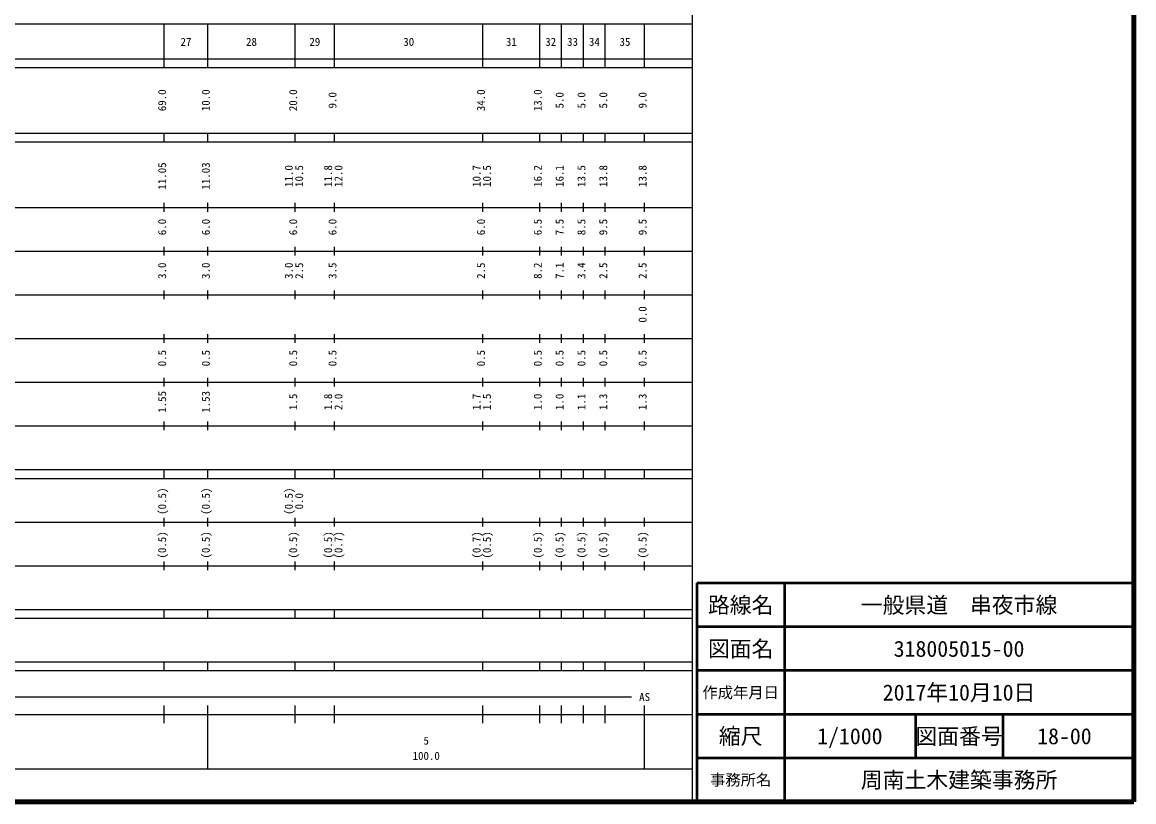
# Model space of a CAD drawing. Units: millimetres on the paper, enlarged 1000 times. Extents: x 40000 to 680000, y 20000 to 380000.
# Drawn here: x 425509 to 680000, y 20000 to 198357 of the extents above; entities that cross this region are included whole.
import ezdxf
from ezdxf.enums import TextEntityAlignment as Align

# ---------------------------------------------------------------- set-up
doc = ezdxf.new("R2010")
doc.units = ezdxf.units.MM
doc.header["$LTSCALE"] = 1000
for name, color, linetype, lineweight in [('M-TTL', 2, 'Continuous', 140), ('M-TTL-BAND', 7, 'Continuous', 25), ('M-TTL-FRAM', 2, 'Continuous', 50), ('M-TTL-LINE', 7, 'Continuous', 50)]:
    doc.layers.add(name, color=color, linetype=linetype, lineweight=lineweight)
doc.layers.add('M-TTL-TXT', color=7, linetype='Continuous')
doc.styles.add('ＭＳ ゴシック', font='')
doc.styles.get('ＭＳ ゴシック').set_extended_font_data('MS Gothic')

msp = doc.modelspace()

# ---------------------------------------------------------------- linework, layer by layer
at = {"layer": 'M-TTL'}
for p, q in [((680000, 20000), (680000, 380000)), ((40000, 20000), (680000, 20000))]:
    msp.add_line(p, q, dxfattribs=at)
at = {"layer": 'M-TTL-BAND'}
for p, q in [((579000, 20000), (579000, 370000)), ((68000, 198000), (579000, 198000)), ((458000, 188000), (458000, 198000)), ((468000, 188000), (468000, 198000)), ((488000, 188000), (488000, 198000)), ((497000, 188000), (497000, 198000)), ((531000, 188000), (531000, 198000)), ((544000, 188000), (544000, 198000)), ((549000, 188000), (549000, 198000)), ((554000, 188000), (554000, 198000)), ((559000, 188000), (559000, 198000)), ((568000, 188000), (568000, 198000)), ((40000, 190000), (579000, 190000)), ((40000, 188000), (579000, 188000)), ((40000, 173000), (579000, 173000)), ((40000, 171000), (579000, 171000)), ((458000, 171000), (458000, 173000)), ((468000, 171000), (468000, 173000)), ((488000, 171000), (488000, 173000)), ((497000, 171000), (497000, 173000)), ((531000, 171000), (531000, 173000)), ((544000, 171000), (544000, 173000)), ((549000, 171000), (549000, 173000)), ((554000, 171000), (554000, 173000)), ((559000, 171000), (559000, 173000)), ((568000, 171000), (568000, 173000)), ((40000, 156000), (579000, 156000)), ((458000, 155000), (458000, 157000)), ((468000, 155000), (468000, 157000)), ((488000, 155000), (488000, 157000)), ((497000, 155000), (497000, 157000)), ((531000, 155000), (531000, 157000)), ((544000, 155000), (544000, 157000)), ((549000, 155000), (549000, 157000)), ((554000, 155000), (554000, 157000)), ((559000, 155000), (559000, 157000)), ((568000, 155000), (568000, 157000)), ((46000, 146000), (579000, 146000)), ((458000, 145000), (458000, 147000)), ((468000, 145000), (468000, 147000)), ((488000, 145000), (488000, 147000)), ((497000, 145000), (497000, 147000)), ((531000, 145000), (531000, 147000)), ((544000, 145000), (544000, 147000)), ((549000, 145000), (549000, 147000)), ((554000, 145000), (554000, 147000)), ((559000, 145000), (559000, 147000)), ((568000, 145000), (568000, 147000)), ((52000, 136000), (579000, 136000)), ((458000, 135000), (458000, 137000)), ((468000, 135000), (468000, 137000)), ((488000, 135000), (488000, 137000)), ((497000, 135000), (497000, 137000)), ((531000, 135000), (531000, 137000)), ((544000, 135000), (544000, 137000)), ((549000, 135000), (549000, 137000)), ((554000, 135000), (554000, 137000)), ((559000, 135000), (559000, 137000)), ((568000, 135000), (568000, 137000)), ((46000, 126000), (579000, 126000)), ((458000, 125000), (458000, 127000)), ((468000, 125000), (468000, 127000)), ((488000, 125000), (488000, 127000)), ((497000, 125000), (497000, 127000)), ((531000, 125000), (531000, 127000)), ((544000, 125000), (544000, 127000)), ((549000, 125000), (549000, 127000)), ((554000, 125000), (554000, 127000)), ((559000, 125000), (559000, 127000)), ((568000, 125000), (568000, 127000)), ((52000, 116000), (579000, 116000)), ((458000, 115000), (458000, 117000)), ((468000, 115000), (468000, 117000)), ((488000, 115000), (488000, 117000)), ((497000, 115000), (497000, 117000)), ((531000, 115000), (531000, 117000)), ((544000, 115000), (544000, 117000)), ((549000, 115000), (549000, 117000)), ((554000, 115000), (554000, 117000)), ((559000, 115000), (559000, 117000)), ((568000, 115000), (568000, 117000)), ((458000, 105000), (458000, 107000)), ((468000, 105000), (468000, 107000)), ((488000, 105000), (488000, 107000)), ((497000, 105000), (497000, 107000)), ((531000, 105000), (531000, 107000)), ((544000, 105000), (544000, 107000)), ((549000, 105000), (549000, 107000)), ((554000, 105000), (554000, 107000)), ((559000, 105000), (559000, 107000)), ((568000, 105000), (568000, 107000)), ((46000, 106000), (579000, 106000)), ((40000, 96000), (579000, 96000)), ((458000, 94000), (458000, 96000)), ((468000, 94000), (468000, 96000)), ((488000, 94000), (488000, 96000)), ((497000, 94000), (497000, 96000)), ((531000, 94000), (531000, 96000)), ((544000, 94000), (544000, 96000)), ((549000, 94000), (549000, 96000)), ((554000, 94000), (554000, 96000)), ((559000, 94000), (559000, 96000)), ((568000, 94000), (568000, 96000)), ((40000, 94000), (579000, 94000)), ((49000, 84000), (579000, 84000)), ((458000, 83000), (458000, 85000)), ((468000, 83000), (468000, 85000)), ((488000, 83000), (488000, 85000)), ((497000, 83000), (497000, 85000)), ((531000, 83000), (531000, 85000)), ((544000, 83000), (544000, 85000)), ((549000, 83000), (549000, 85000)), ((554000, 83000), (554000, 85000)), ((559000, 83000), (559000, 85000)), ((568000, 83000), (568000, 85000)), ((40000, 74000), (579000, 74000)), ((458000, 73000), (458000, 75000)), ((468000, 73000), (468000, 75000)), ((488000, 73000), (488000, 75000)), ((497000, 73000), (497000, 75000)), ((531000, 73000), (531000, 75000)), ((544000, 73000), (544000, 75000)), ((549000, 73000), (549000, 75000)), ((554000, 73000), (554000, 75000)), ((559000, 73000), (559000, 75000)), ((568000, 73000), (568000, 75000)), ((40000, 64000), (579000, 64000)), ((458000, 62000), (458000, 64000)), ((468000, 62000), (468000, 64000)), ((488000, 62000), (488000, 64000)), ((497000, 62000), (497000, 64000)), ((531000, 62000), (531000, 64000)), ((544000, 62000), (544000, 64000)), ((549000, 62000), (549000, 64000)), ((554000, 62000), (554000, 64000)), ((559000, 62000), (559000, 64000)), ((568000, 62000), (568000, 64000)), ((40000, 62000), (579000, 62000)), ((40000, 52000), (579000, 52000)), ((458000, 50000), (458000, 52000)), ((468000, 50000), (468000, 52000)), ((488000, 50000), (488000, 52000)), ((497000, 50000), (497000, 52000)), ((531000, 50000), (531000, 52000)), ((544000, 50000), (544000, 52000)), ((549000, 50000), (549000, 52000)), ((554000, 50000), (554000, 52000)), ((559000, 50000), (559000, 52000)), ((568000, 50000), (568000, 52000)), ((40000, 50000), (579000, 50000)), ((71000, 44000), (565000, 44000)), ((458000, 38000), (458000, 42000)), ((468000, 27500), (468000, 42000)), ((488000, 38000), (488000, 42000)), ((497000, 38000), (497000, 42000)), ((531000, 38000), (531000, 42000)), ((544000, 38000), (544000, 42000)), ((549000, 38000), (549000, 42000)), ((554000, 38000), (554000, 42000)), ((559000, 38000), (559000, 42000)), ((568000, 27500), (568000, 42000)), ((40000, 40000), (579000, 40000)), ((68000, 27500), (579000, 27500))]:
    msp.add_line(p, q, dxfattribs=at)
at = {"layer": 'M-TTL-FRAM'}
for p, q in [((680000, 70000), (580000, 70000)), ((580000, 70000), (580000, 20000))]:
    msp.add_line(p, q, dxfattribs=at)
at = {"layer": 'M-TTL-LINE'}
for p, q in [((600000, 70000), (600000, 20000)), ((680000, 60000), (580000, 60000)), ((680000, 50000), (580000, 50000)), ((680000, 40000), (580000, 40000)), ((630000, 40000), (630000, 30000)), ((650000, 40000), (650000, 30000)), ((680000, 30000), (580000, 30000))]:
    msp.add_line(p, q, dxfattribs=at)

# ---------------------------------------------------------------- texts
at = {"layer": 'M-TTL-BAND', "style": 'ＭＳ ゴシック'}
for s, p in [('27', (463000, 192405)), ('28', (478000, 192405)), ('29', (492500, 192405)), ('30', (514000, 192405)), ('31', (537500, 192405)), ('32', (546500, 192405)), ('33', (551500, 192405)), ('34', (556500, 192405)), ('35', (563500, 192405)), ('AS', (568000, 42500)), ('5', (518000, 32523)), ('100.0', (518000, 29033))]:
    msp.add_text(s, height=1833, dxfattribs=at).set_placement(p, align=Align.BOTTOM_CENTER)
for s, p in [('69.0', (459000, 180500)), ('10.0', (469000, 180500)), ('20.0', (489000, 180500)), ('9.0', (498000, 180500)), ('34.0', (532000, 180500)), ('13.0', (545000, 180500)), ('5.0', (550000, 180500)), ('5.0', (555000, 180500)), ('5.0', (560000, 180500)), ('9.0', (569000, 180500)), ('11.05', (459000, 163174)), ('11.03', (469000, 163174)), ('11.0', (488000, 163174)), ('10.5', (490370, 163174)), ('11.8', (497000, 163174)), ('12.0', (499370, 163174)), ('10.7', (531000, 163174)), ('10.5', (533370, 163174)), ('16.2', (545000, 163174)), ('16.1', (550000, 163174)), ('13.5', (555000, 163174)), ('13.8', (560000, 163174)), ('13.8', (569000, 163174)), ('6.0', (459000, 151500)), ('6.0', (469000, 151500)), ('6.0', (489000, 151500)), ('6.0', (498000, 151500)), ('6.0', (532000, 151500)), ('6.5', (545000, 151500)), ('7.5', (550000, 151500)), ('8.5', (555000, 151500)), ('9.5', (560000, 151500)), ('9.5', (569000, 151500)), ('3.0', (459000, 141500)), ('3.0', (469000, 141500)), ('3.0', (488000, 141500)), ('2.5', (490370, 141500)), ('3.5', (498000, 141500)), ('2.5', (532000, 141500)), ('8.2', (545000, 141500)), ('7.1', (550000, 141500)), ('3.4', (555000, 141500)), ('2.5', (560000, 141500)), ('2.5', (569000, 141500)), ('0.0', (569000, 131500)), ('0.5', (459000, 121500)), ('0.5', (469000, 121500)), ('0.5', (489000, 121500)), ('0.5', (498000, 121500)), ('0.5', (532000, 121500)), ('0.5', (545000, 121500)), ('0.5', (550000, 121500)), ('0.5', (555000, 121500)), ('0.5', (560000, 121500)), ('0.5', (569000, 121500)), ('1.55', (459000, 111500)), ('1.53', (469000, 111500)), ('1.5', (489000, 111500)), ('1.8', (497000, 111500)), ('2.0', (499370, 111500)), ('1.7', (531000, 111500)), ('1.5', (533370, 111500)), ('1.0', (545000, 111500)), ('1.0', (550000, 111500)), ('1.1', (555000, 111500)), ('1.3', (560000, 111500)), ('1.3', (569000, 111500)), ('(0.5)', (459000, 88764)), ('(0.5)', (469000, 88764)), ('(0.5)', (488000, 88764)), ('0.0', (490370, 88764)), ('(0.5)', (459000, 78764)), ('(0.5)', (469000, 78764)), ('(0.5)', (489000, 78764)), ('(0.5)', (497000, 78764)), ('(0.7)', (499370, 78764)), ('(0.7)', (531000, 78764)), ('(0.5)', (533370, 78764)), ('(0.5)', (545000, 78764)), ('(0.5)', (550000, 78764)), ('(0.5)', (555000, 78764)), ('(0.5)', (560000, 78764)), ('(0.5)', (569000, 78764))]:
    msp.add_text(s, height=1833, rotation=90, dxfattribs=at).set_placement(p, align=Align.BOTTOM_CENTER)
at = {"layer": 'M-TTL-TXT', "style": 'ＭＳ ゴシック'}
for s, height, p in [('路線名', 3666, (590000, 65000)), ('路線名', 3666, (590000, 65000)), ('一般県道\u3000串夜市線', 3666, (640000, 65000)), ('図面名', 3666, (590000, 55000)), ('図面名', 3666, (590000, 55000)), ('318005015-00', 3666, (640000, 55000)), ('作成年月日', 2566, (590000, 45000)), ('作成年月日', 2566, (590000, 45000)), ('2017年10月10日', 3666, (640000, 45000)), ('縮尺', 3666, (590000, 35000)), ('縮尺', 3666, (590000, 35000)), ('1/1000', 3666, (615000, 35000)), ('図面番号', 3666, (640000, 35000)), ('図面番号', 3666, (640000, 35000)), ('18-00', 3666, (664125, 35000)), ('事務所名', 2566, (590000, 25000)), ('事務所名', 2566, (590000, 25000)), ('周南土木建築事務所', 3666, (640000, 25000))]:
    msp.add_text(s, height=height, dxfattribs=at).set_placement(p, align=Align.MIDDLE_CENTER)

doc.saveas('drawing.dxf')
